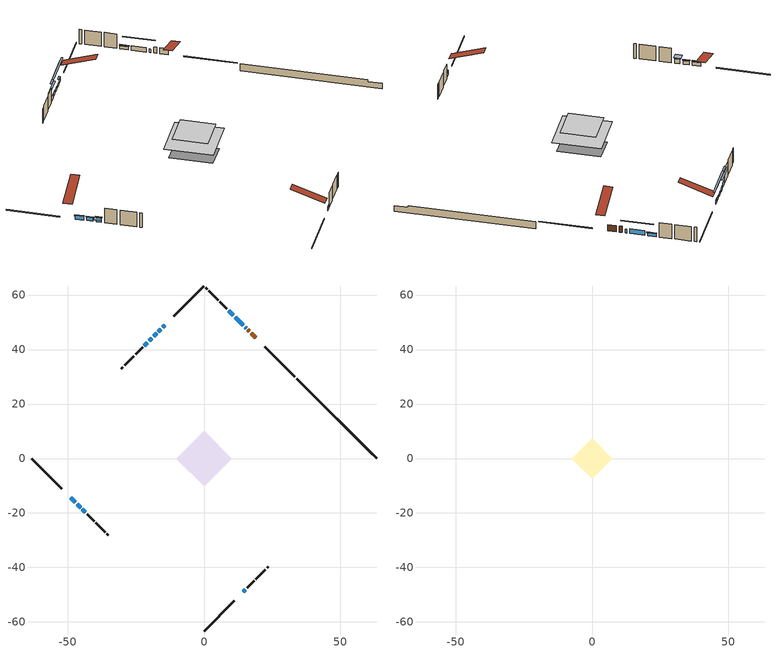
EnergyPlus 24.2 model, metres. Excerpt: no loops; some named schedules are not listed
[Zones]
conditioned space
 floor outside (Floor1 construction): -0.96,0 0,0.96 0.96,0 0,-0.96 z0.92
 floor adiabatic (AdiabaticFloorConstruction): -10.27,0 0,10.27 10.27,0 0,-10.27 z3.36
 floor foundation (Slab1 construction): -7.33,1.77 -1.77,7.33 7.33,-1.77 1.77,-7.33 z-1.52
 wall outside (RimJoist1 construction): 0,-63.33 11.13,-52.21 / -63.33,0 -52.21,-11.13 / 0,63.33 -11.13,52.21 / 33.36,29.97 22.24,41.09 z0.92:1.22
 wall outside (AdiabaticWallConstruction 1): 19.04,44.3 17.35,45.98 / 16.69,46.64 16.09,47.24 z0.92:2.95
 wall outside (AdiabaticWallConstruction): 15.44,47.89 15.14,48.19 / -14.33,49 -15.19,48.14 / 14.33,-49 15.19,-48.14 / -49,-14.33 -47.28,-16.05 / -46.62,-16.71 -45.33,-18 / -19.1,44.23 -20.15,43.18 z0.92:2.14; -15.85,47.48 -16.71,46.62 / -17.37,45.97 -18.45,44.89 z0.92:1.84; 14.48,48.85 11.47,51.87 / -20.81,42.52 -21.89,41.44 / -44.67,-18.66 -43.59,-19.74 z0.92:2.44; 10.81,52.52 9.08,54.25 z0.92:1.94
 wall outside (Wall1 construction): 15.85,-47.48 18.4,-44.93 / -42.94,-20.39 -40.38,-22.95 / -22.54,40.79 -25.1,38.23 / 8.43,54.9 5.87,57.46 z0.92:5.8
 wall outside (Wall2 construction): 19.06,-44.27 22.49,-40.85 / -39.73,-23.61 -36.3,-27.03 / -25.76,37.58 -29.18,34.15 / 5.22,58.12 1.79,61.54 z0.92:5.8
 wall outside (Wall3 construction): 23.14,-40.19 23.62,-39.71 / -35.64,-27.69 -35.17,-28.17 / -29.84,33.49 -30.32,33.02 / 1.13,62.2 0.66,62.68 z0.92:5.8
 wall foundation (FoundationWall1 construction): 34.02,29.31,-1.52 34.02,29.31,0.92 60.4,2.93,0.92 60.4,2.93,0.31 63.33,0,0.31 63.33,0,-1.52
 window (WindowConstruction 8): 15.44,47.9 15.14,48.19 z0.92:2.14
 window (WindowConstruction 4): -14.33,49 -15.19,48.14 z0.92:2.14
 window (WindowConstruction 5): 14.33,-49 15.19,-48.14 z0.92:2.14
 window (WindowConstruction 6): -49,-14.33 -47.28,-16.05 z0.92:2.14
 window (WindowConstruction 7): -46.62,-16.71 -45.33,-18 z0.92:2.14
 window (WindowConstruction 10): -15.85,47.48 -16.71,46.62 z0.92:1.83
 window (WindowConstruction 11): -17.37,45.97 -18.44,44.89 z0.92:1.83
 window (WindowConstruction 9): -19.1,44.23 -20.15,43.18 z0.92:2.14
 window (WindowConstruction): 14.48,48.85 11.47,51.87 z0.92:2.44
 window (WindowConstruction 1): -20.81,42.52 -21.89,41.45 z0.92:2.44
 window (WindowConstruction 2): -44.67,-18.66 -43.59,-19.74 z0.92:2.44
 window (WindowConstruction 3): 10.81,52.52 9.09,54.25 z0.92:1.93
 door (Door): 19.04,44.3 17.35,45.98 z0.92:2.95
 door (Door 1): 16.69,46.64 16.09,47.24 z0.92:2.95
 ceiling adiabatic (AdiabaticFloorConstruction): 0,-10.27 10.27,0 0,10.27 -10.27,0 z3.36
attic - vented
 floor to conditioned space (Floor2 construction Reversed): -7.36,0 0,7.36 7.36,0 0,-7.36 z5.8
 roof outside (Roof1 construction): 13.67,-49.66,5.8 6.5,-42.49,9.18 4.61,-44.38,9.18 11.78,-51.55,5.8; -49.66,-13.67,5.8 -42.49,-6.5,9.18 -44.38,-4.61,9.18 -51.55,-11.78,5.8; -13.67,49.66,5.8 -6.5,42.49,9.18 -4.61,44.38,9.18 -11.78,51.55,5.8; 19.69,43.64,5.8 12.52,36.47,9.18 14.41,34.58,9.18 21.58,41.75,5.8
shading: -15.33,48 -14.19,49.15 -14.48,49.44 -15.62,48.29 z2.34; 15.33,-48 14.19,-49.15 14.48,-49.44 15.62,-48.29 z2.34; -47.14,-16.2 -49.15,-14.19 -49.44,-14.48 -47.43,-16.49 z2.34; -45.19,-18.15 -46.76,-16.57 -47.06,-16.86 -45.48,-18.44 z2.34; -20.3,43.03 -12.25,51.08 -12.55,51.37 -20.59,43.32 z6.92; -22.04,41.29 -13.77,49.56 -14.06,49.85 -22.33,41.59 z6.92; 9.6,53.73 16.35,46.98 16.64,47.27 9.89,54.02 z5.08; -23.75,39.58 -18.94,44.39 -19.23,44.68 -24.04,39.87 z5.08; -43.38,-19.95 -44.88,-18.45 -46.18,-19.74 -44.68,-21.24 z2.74; 8.94,54.39 10.95,52.38 11.24,52.67 9.23,54.68 z2.14
[Building]
Building 1: Terrain=Suburbs
[Site:Location]
Edmonton Intl AP_AB: Latitude {deg}=53.31; Longitude {deg}=-113.58; Time Zone {hr}=-7; Elevation {m}=723; Keep Site Location Information=Yes
[Site:GroundTemperature:Shallow]
-1.56185, -3.61833, -3.78302, -2.80711, 1.11059, 5.01004, 8.39065, 10.5322, 10.7141, 8.97234, 5.67794, 1.89811
[Site:WaterMainsTemperature]
Calculation Method=Schedule; Temperature Schedule=mains temperature schedule
[Material] Roughness=Rough; Thermal Absorptance=0.9
Name | Thickness {m} | Conductivity {W/m-K} | Density {kg/m3} | Specific Heat {J/kg-K} | Solar Absorptance | Visible Absorptance
asphalt or fiberglass shingles | 0.00635 | 0.162714 | 1121.4 | 1465.45 | 0.4 | 0.4
ceiling loosefill ins | 0.338667 | 0.0480833 | 16.02 | 1046.75 | 0.7 | 0.7
ceiling stud and cavity | 0.1397 | 0.0828155 | 65.682 | 1177.47 | 0.7 | 0.7
concrete 4.0 in. | 0.1016 | 1.803125 | 2242.8 | 837.4 | 0.7 | 0.7
concrete 8.0 in. | 0.2032 | 1.803125 | 2242.8 | 837.4 | 0.7 | 0.7
door material | 0.04445 | 0.053851 | 512.64 | 1214.23 | 0.7 | 0.7
exterior vertical ins | 0.0460229 | 0.029427 | 32.04 | 1214.23 | 0.7 | 0.7
floor covering | 0.0127 | 0.0433444 | 54.468 | 1339.84 | 0.6 | 0.6
floor rigid ins; rim joist rigid ins; wall rigid ins | 0.051816 | 0.029427 | 32.04 | 1214.23 | 0.7 | 0.7
floor rigid ins 1; wall rigid ins 1 | 0.512978 | 0.029427 | 32.04 | 1214.23 | 0.7 | 0.7
floor stud and cavity | 0.1397 | 0.0902386 | 92.3553 | 1139.71 | 0.7 | 0.7
floor stud and cavity 1 | 0.1397 | 1.75129 | 37.0049 | 1207.88 | 0.7 | 0.7
furniture material conditioned space 1 | 0.1524 | 0.115458 | 640.8 | 1214.23 | 0.6 | 0.6
gypsum board | 0.0127 | 0.160291 | 801 | 837.4 | 0.6 | 0.6
gypsum board 1 | 0.0127 | 0.160291 | 801 | 837.4 | 0.7 | 0.7
osb sheathing 0.5 in. | 0.0127 | 0.115458 | 512.64 | 1214.23 | 0.7 | 0.7
osb sheathing 0.75 in. | 0.01905 | 0.115458 | 512.64 | 1214.23 | 0.7 | 0.7
osb sheathing 2.0 in. | 0.0508 | 0.115458 | 512.64 | 1214.23 | 0.7 | 0.7
rim joist stud and cavity | 0.0508 | 0.0413573 | 125.044 | 1163.47 | 0.6 | 0.6
wall stud and cavity | 0.1397 | 0.218567 | 139.0536 | 1170.24 | 0.7 | 0.7
wall stud and cavity 1 | 0.1397 | 0.216185 | 139.0536 | 1170.24 | 0.7 | 0.7
wall stud and cavity 2 | 0.1397 | 0.453384 | 139.0536 | 1170.24 | 0.7 | 0.7
wall stud and cavity 3 | 0.0889 | 0.380278 | 52.3479 | 1209.89 | 0.7 | 0.7
wall stud and cavity 4 | 0.0889 | 0.391764 | 83.0341 | 1211.67 | 0.7 | 0.7
wood siding | 0.0254 | 0.102417 | 544.68 | 1172.36 | 0.4 | 0.4
wood siding 1; wood siding 2; wood siding 3 | 0.0254 | 0.102417 | 544.68 | 1172.36 | 0.7 | 0.7
[WindowMaterial:SimpleGlazingSystem]
Name | U-Factor {W/m2-K} | Solar Heat Gain Coefficient
WindowMaterial | 1.60347 | 0.59
WindowMaterial 1 | 1.64265 | 0.58
WindowMaterial 10 | 2.97868 | 0.56
WindowMaterial 2 | 1.86125 | 0.5
WindowMaterial 3 | 1.70965 | 0.56
WindowMaterial 4 | 1.819799 | 0.51
WindowMaterial 5 | 2.02761 | 0.44
WindowMaterial 6 | 1.65457 | 0.57
WindowMaterial 7 | 3.30687 | 0.6
WindowMaterial 8 | 3.310274 | 0.62
WindowMaterial 9 | 2.99685 | 0.54
[Construction]
AdiabaticFloorConstruction: floor stud and cavity 1, floor rigid ins 1, osb sheathing 0.75 in., floor covering
AdiabaticWallConstruction: wood siding 2, wall rigid ins 1, wall stud and cavity 3, gypsum board
AdiabaticWallConstruction 1: wood siding 3, wall rigid ins 1, wall stud and cavity 3, gypsum board
Door; Door 1: door material
Floor1 construction: floor stud and cavity, floor rigid ins, osb sheathing 0.75 in., floor covering
Floor2 construction Reversed: gypsum board, ceiling stud and cavity, ceiling loosefill ins
FoundationWall1 construction: concrete 8.0 in., gypsum board 1
furniture construction conditioned space 1: furniture material conditioned space 1
PartitionWallConstruction: gypsum board, wall stud and cavity 4, gypsum board
RimJoist1 construction: wood siding 1, rim joist rigid ins, osb sheathing 2.0 in., rim joist stud and cavity
Roof1 construction: asphalt or fiberglass shingles
Slab1 construction: concrete 4.0 in.
Wall1 construction: wood siding, wall rigid ins, osb sheathing 0.5 in., wall stud and cavity, gypsum board
Wall2 construction: wood siding, wall rigid ins, osb sheathing 0.5 in., wall stud and cavity 1, gypsum board
Wall3 construction: wood siding, wall rigid ins, osb sheathing 0.5 in., wall stud and cavity 2, gypsum board
WindowConstruction: WindowMaterial
WindowConstruction 1; WindowConstruction 2: WindowMaterial 1
WindowConstruction 10: WindowMaterial 9
WindowConstruction 11: WindowMaterial 10
WindowConstruction 3: WindowMaterial 2
WindowConstruction 4: WindowMaterial 3
WindowConstruction 5: WindowMaterial 4
WindowConstruction 6: WindowMaterial 5
WindowConstruction 7: WindowMaterial 6
WindowConstruction 8: WindowMaterial 7
WindowConstruction 9: WindowMaterial 8
[Zone] Multiplier=1; Part of Total Floor Area=Yes
Name | Volume {m3}
attic - vented | 59.4171
conditioned space | 818.1
[Space]
Name | Zone | Volume {m3}
attic - vented 1 | attic - vented | 59.4171
conditioned space 1 | conditioned space | 818.1
[ZoneInfiltration:EffectiveLeakageArea]
infil attic - vented 1: Zone or Space=attic - vented 1; Schedule=Always On Discrete; Effective Air Leakage Area {cm2}=3767.65; Stack Coefficient=0.000234973; Wind Coefficient=1.03569e-05
[ZoneMixing]
whole house fan mix: Zone or Space=attic - vented; Schedule=Always On Continuous; Design Flow Rate Calculation Method=Flow/Zone; Design Flow Rate {m3/s}=0; Source Zone or Space=conditioned space
[SurfaceProperty:ExposedFoundationPerimeter]
Slab1: Exposed Perimeter Calculation Method=TotalExposedPerimeter; Total Exposed Perimeter {m}=41.452
[InternalMass] Zone or ZoneList=conditioned space; Space or SpaceList=conditioned space 1
Name | Construction | Surface Area {m2}
furniture mass conditioned space 1 | furniture construction conditioned space 1 | 125.56
partition wall mass | PartitionWallConstruction | 313.9
[Lights]
interior lighting: Zone or ZoneList or Space or SpaceList=conditioned space 1; Schedule=interior lighting schedule; Design Level Calculation Method=LightingLevel; Lighting Level {W}=343.2; Return Air Fraction=0; Fraction Radiant=0.6; Fraction Visible=0.2; Fraction Replaceable=1
[People]
occupants: Zone or ZoneList or Space or SpaceList=conditioned space 1; Number of People Schedule=occupants schedule; Number of People Calculation Method=People; Number of People=3; Fraction Radiant=0.314171; Sensible Heat Fraction=0.56303; Activity Level Schedule=occupants activity schedule; Carbon Dioxide Generation Rate {m3/s-W}=0; Enable ASHRAE 55 Comfort Warnings=No; Mean Radiant Temperature Calculation Type=EnclosureAveraged
[ElectricEquipment] Zone or ZoneList or Space or SpaceList=conditioned space 1; Design Level Calculation Method=EquipmentLevel
Name | Schedule | Design Level {W} | Fraction Latent | Fraction Radiant | Fraction Lost
clothes dryer | clothes dryer schedule | 140.772 | 0.015 | 0.081 | 0.85
clothes washer | clothes washer schedule | 32.1985 | 0.03 | 0.162 | 0.7
cooking range | cooking range schedule | 215.147 | 0.08 | 0.432 | 0.2
dishwasher | dishwasher schedule | 66.8632 | 0.3 | 0.18 | 0.4
fridge | fridge schedule | 72.9452 | 0 | 0.6 | 0
mech vent bath fan 0 | mech vent bath fan 0 schedule | 50.2 | 0 | 0 | 1
mech vent bath fan 1 | mech vent bath fan 1 schedule | 50.2 | 0 | 0 | 1
mech vent house fan | mech vent house fan schedule | 0 | 0 | 0 | 1
mech vent house fan cfis | mech vent house fan cfis schedule | 0 | 0 | 0 | 0
mech vent range fan 0 | mech vent range fan 0 schedule | 57 | 0 | 0 | 1
misc plug loads | misc plug loads schedule | 494.7 | 0.045 | 0.513 | 0.1
whole house fan | Always On Discrete | 0 | 0 | 0 | 1
[OtherEquipment] Zone or ZoneList or Space or SpaceList=conditioned space 1; Design Level Calculation Method=EquipmentLevel
Name | Fuel Type | Schedule | Design Level {W} | Fraction Latent | Fraction Radiant | Fraction Lost
clothes dryer 1 | Electricity | clothes dryer schedule | 0 | 0.015 | 0.081 | 0.85
cooking range 1 | Electricity | cooking range schedule | 0 | 0.08 | 0.432 | 0.2
general water use latent | None | general water use schedule | 62.594 | 1 | 0 | 0
general water use sensible | None | general water use schedule | -61.6891 | 0 | 0.6 | 0
mech vent house fan latent load | None | Always On Discrete | 0 | 1 | 0 | 0
mech vent house fan sensible load | None | Always On Discrete | 0 | 0 | 0 | 0
water heater energy adjustment1 | NaturalGas | Always On Discrete | 0.01 | 0 | 0 | 1
[ZoneInfiltration:DesignFlowRate] Zone or ZoneList or Space or SpaceList=conditioned space 1; Schedule=Always On Discrete; Design Flow Rate Calculation Method=Flow/Zone; Design Flow Rate {m3/s}=0
infil flow; natural vent flow; whole house fan flow
[Foundation:Kiva]
Foundation Kiva 1: Initial Indoor Air Temperature {C}=18; Wall Height Above Grade {m}=0.919978; Wall Depth Below Slab {m}=0.2032; Custom Block Material Name 1=exterior vertical ins; Custom Block Depth 1 {m}=2.43998; Custom Block X Position 1 {m}=0.2159; Custom Block Z Position 1 {m}=0
[Foundation:Kiva:Settings]
Soil Conductivity {W/m-K}=0.849921; Soil Density {kg/m3}=1842.3; Soil Specific Heat {J/kg-K}=418.7; Ground Solar Absorptivity=0.9; Ground Thermal Absorptivity=0.9; Ground Surface Roughness {m}=0.03; Far-Field Width {m}=40; Deep-Ground Boundary Condition=ZeroFlux; Deep-Ground Depth {m}=40; Minimum Cell Dimension {m}=0.2; Maximum Cell Growth Coefficient=3; Simulation Timestep=Timestep
[Exterior:Lights]
exterior lighting: Schedule=exterior lighting schedule; Design Level {W}=75.6
[Schedule:Constant]
Name | Hourly Value
Always On Continuous; mech vent house fan schedule; mech vent house fan cfis schedule; Always On Discrete | 1
occupants activity schedule | 117.228
fridge schedule | 0
[Schedule:Week:Daily]
interior lighting schedule Week Rule - Jan1-Jan27: interior lighting schedule day, interior lighting schedule day, interior lighting schedule day, interior lighting schedule day, interior lighting schedule day, interior lighting schedule day, interior lighting schedule day, interior lighting schedule default day, interior lighting schedule default day, interior lighting schedule default day, interior lighting schedule default day, interior lighting schedule default day
interior lighting schedule Week Rule - Jan28-Feb3: interior lighting schedule day, interior lighting schedule day, interior lighting schedule day, interior lighting schedule day, interior lighting schedule day 1, interior lighting schedule day 1, interior lighting schedule day 1, interior lighting schedule default day, interior lighting schedule default day, interior lighting schedule default day, interior lighting schedule default day, interior lighting schedule default day
interior lighting schedule Week Rule - Feb4-Feb24: interior lighting schedule day 1, interior lighting schedule day 1, interior lighting schedule day 1, interior lighting schedule day 1, interior lighting schedule day 1, interior lighting schedule day 1, interior lighting schedule day 1, interior lighting schedule default day, interior lighting schedule default day, interior lighting schedule default day, interior lighting schedule default day, interior lighting schedule default day
interior lighting schedule Week Rule - Feb25-Mar3: interior lighting schedule day 1, interior lighting schedule day 1, interior lighting schedule day 1, interior lighting schedule day 1, interior lighting schedule day 2, interior lighting schedule day 2, interior lighting schedule day 2, interior lighting schedule default day, interior lighting schedule default day, interior lighting schedule default day, interior lighting schedule default day, interior lighting schedule default day
interior lighting schedule Week Rule - Mar4-Mar31: interior lighting schedule day 2, interior lighting schedule day 2, interior lighting schedule day 2, interior lighting schedule day 2, interior lighting schedule day 2, interior lighting schedule day 2, interior lighting schedule day 2, interior lighting schedule default day, interior lighting schedule default day, interior lighting schedule default day, interior lighting schedule default day, interior lighting schedule default day
interior lighting schedule Week Rule - Apr1-Apr28: interior lighting schedule day 3, interior lighting schedule day 3, interior lighting schedule day 3, interior lighting schedule day 3, interior lighting schedule day 3, interior lighting schedule day 3, interior lighting schedule day 3, interior lighting schedule default day, interior lighting schedule default day, interior lighting schedule default day, interior lighting schedule default day, interior lighting schedule default day
interior lighting schedule Week Rule - Apr29-May5: interior lighting schedule day 3, interior lighting schedule day 3, interior lighting schedule day 4, interior lighting schedule day 4, interior lighting schedule day 4, interior lighting schedule day 4, interior lighting schedule day 4, interior lighting schedule default day, interior lighting schedule default day, interior lighting schedule default day, interior lighting schedule default day, interior lighting schedule default day
interior lighting schedule Week Rule - May6-May26: interior lighting schedule day 4, interior lighting schedule day 4, interior lighting schedule day 4, interior lighting schedule day 4, interior lighting schedule day 4, interior lighting schedule day 4, interior lighting schedule day 4, interior lighting schedule default day, interior lighting schedule default day, interior lighting schedule default day, interior lighting schedule default day, interior lighting schedule default day
interior lighting schedule Week Rule - May27-Jun2: interior lighting schedule day 4, interior lighting schedule day 4, interior lighting schedule day 4, interior lighting schedule day 4, interior lighting schedule day 4, interior lighting schedule day 5, interior lighting schedule day 5, interior lighting schedule default day, interior lighting schedule default day, interior lighting schedule default day, interior lighting schedule default day, interior lighting schedule default day
interior lighting schedule Week Rule - Jun3-Jun30: interior lighting schedule day 5, interior lighting schedule day 5, interior lighting schedule day 5, interior lighting schedule day 5, interior lighting schedule day 5, interior lighting schedule day 5, interior lighting schedule day 5, interior lighting schedule default day, interior lighting schedule default day, interior lighting schedule default day, interior lighting schedule default day, interior lighting schedule default day
interior lighting schedule Week Rule - Jul1-Jul28: interior lighting schedule day 6, interior lighting schedule day 6, interior lighting schedule day 6, interior lighting schedule day 6, interior lighting schedule day 6, interior lighting schedule day 6, interior lighting schedule day 6, interior lighting schedule default day, interior lighting schedule default day, interior lighting schedule default day, interior lighting schedule default day, interior lighting schedule default day
interior lighting schedule Week Rule - Jul29-Aug4: interior lighting schedule day 6, interior lighting schedule day 6, interior lighting schedule day 6, interior lighting schedule day 7, interior lighting schedule day 7, interior lighting schedule day 7, interior lighting schedule day 7, interior lighting schedule default day, interior lighting schedule default day, interior lighting schedule default day, interior lighting schedule default day, interior lighting schedule default day
interior lighting schedule Week Rule - Aug5-Aug25: interior lighting schedule day 7, interior lighting schedule day 7, interior lighting schedule day 7, interior lighting schedule day 7, interior lighting schedule day 7, interior lighting schedule day 7, interior lighting schedule day 7, interior lighting schedule default day, interior lighting schedule default day, interior lighting schedule default day, interior lighting schedule default day, interior lighting schedule default day
interior lighting schedule Week Rule - Aug26-Sep1: interior lighting schedule day 7, interior lighting schedule day 7, interior lighting schedule day 7, interior lighting schedule day 7, interior lighting schedule day 7, interior lighting schedule day 7, interior lighting schedule day 8, interior lighting schedule default day, interior lighting schedule default day, interior lighting schedule default day, interior lighting schedule default day, interior lighting schedule default day
interior lighting schedule Week Rule - Sep2-Sep29: interior lighting schedule day 8, interior lighting schedule day 8, interior lighting schedule day 8, interior lighting schedule day 8, interior lighting schedule day 8, interior lighting schedule day 8, interior lighting schedule day 8, interior lighting schedule default day, interior lighting schedule default day, interior lighting schedule default day, interior lighting schedule default day, interior lighting schedule default day
interior lighting schedule Week Rule - Sep30-Oct6: interior lighting schedule day 8, interior lighting schedule day 9, interior lighting schedule day 9, interior lighting schedule day 9, interior lighting schedule day 9, interior lighting schedule day 9, interior lighting schedule day 9, interior lighting schedule default day, interior lighting schedule default day, interior lighting schedule default day, interior lighting schedule default day, interior lighting schedule default day
interior lighting schedule Week Rule - Oct7-Oct27: interior lighting schedule day 9, interior lighting schedule day 9, interior lighting schedule day 9, interior lighting schedule day 9, interior lighting schedule day 9, interior lighting schedule day 9, interior lighting schedule day 9, interior lighting schedule default day, interior lighting schedule default day, interior lighting schedule default day, interior lighting schedule default day, interior lighting schedule default day
interior lighting schedule Week Rule - Oct28-Nov3: interior lighting schedule day 9, interior lighting schedule day 9, interior lighting schedule day 9, interior lighting schedule day 9, interior lighting schedule day 10, interior lighting schedule day 10, interior lighting schedule day 10, interior lighting schedule default day, interior lighting schedule default day, interior lighting schedule default day, interior lighting schedule default day, interior lighting schedule default day
interior lighting schedule Week Rule - Nov4-Nov24: interior lighting schedule day 10, interior lighting schedule day 10, interior lighting schedule day 10, interior lighting schedule day 10, interior lighting schedule day 10, interior lighting schedule day 10, interior lighting schedule day 10, interior lighting schedule default day, interior lighting schedule default day, interior lighting schedule default day, interior lighting schedule default day, interior lighting schedule default day
interior lighting schedule Week Rule - Nov25-Dec1: interior lighting schedule day 10, interior lighting schedule day 10, interior lighting schedule day 10, interior lighting schedule day 10, interior lighting schedule day 10, interior lighting schedule day 10, interior lighting schedule day 11, interior lighting schedule default day, interior lighting schedule default day, interior lighting schedule default day, interior lighting schedule default day, interior lighting schedule default day
interior lighting schedule Week Rule - Dec2-Dec31: interior lighting schedule day 11, interior lighting schedule day 11, interior lighting schedule day 11, interior lighting schedule day 11, interior lighting schedule day 11, interior lighting schedule day 11, interior lighting schedule day 11, interior lighting schedule default day, interior lighting schedule default day, interior lighting schedule default day, interior lighting schedule default day, interior lighting schedule default day
occupants schedule Week Rule - Jan1-Dec31: occupants schedule day, occupants schedule day, occupants schedule day, occupants schedule day, occupants schedule day, occupants schedule day, occupants schedule day, occupants schedule default day, occupants schedule default day, occupants schedule default day, occupants schedule default day, occupants schedule default day
clothes dryer schedule Week Rule - Jan1-Dec31: clothes dryer schedule day, clothes dryer schedule day, clothes dryer schedule day, clothes dryer schedule day, clothes dryer schedule day, clothes dryer schedule day, clothes dryer schedule day, clothes dryer schedule default day, clothes dryer schedule default day, clothes dryer schedule default day, clothes dryer schedule default day, clothes dryer schedule default day
clothes washer schedule Week Rule - Jan1-Dec31: clothes washer schedule day, clothes washer schedule day, clothes washer schedule day, clothes washer schedule day, clothes washer schedule day, clothes washer schedule day, clothes washer schedule day, clothes washer schedule default day, clothes washer schedule default day, clothes washer schedule default day, clothes washer schedule default day, clothes washer schedule default day
cooking range schedule Week Rule - Jan1-Dec31: cooking range schedule day, cooking range schedule day, cooking range schedule day, cooking range schedule day, cooking range schedule day, cooking range schedule day, cooking range schedule day, cooking range schedule default day, cooking range schedule default day, cooking range schedule default day, cooking range schedule default day, cooking range schedule default day
dishwasher schedule Week Rule - Jan1-Dec31: dishwasher schedule day, dishwasher schedule day, dishwasher schedule day, dishwasher schedule day, dishwasher schedule day, dishwasher schedule day, dishwasher schedule day, dishwasher schedule default day, dishwasher schedule default day, dishwasher schedule default day, dishwasher schedule default day, dishwasher schedule default day
mech vent bath fan 0 schedule Week Rule - Jan1-Dec31: mech vent bath fan 0 schedule day, mech vent bath fan 0 schedule day, mech vent bath fan 0 schedule day, mech vent bath fan 0 schedule day, mech vent bath fan 0 schedule day, mech vent bath fan 0 schedule day, mech vent bath fan 0 schedule day, mech vent bath fan 0 schedule default day, mech vent bath fan 0 schedule default day, mech vent bath fan 0 schedule default day, mech vent bath fan 0 schedule default day, mech vent bath fan 0 schedule default day
mech vent bath fan 1 schedule Week Rule - Jan1-Dec31: mech vent bath fan 1 schedule day, mech vent bath fan 1 schedule day, mech vent bath fan 1 schedule day, mech vent bath fan 1 schedule day, mech vent bath fan 1 schedule day, mech vent bath fan 1 schedule day, mech vent bath fan 1 schedule day, mech vent bath fan 1 schedule default day, mech vent bath fan 1 schedule default day, mech vent bath fan 1 schedule default day, mech vent bath fan 1 schedule default day, mech vent bath fan 1 schedule default day
mech vent range fan 0 schedule Week Rule - Jan1-Dec31: mech vent range fan 0 schedule day, mech vent range fan 0 schedule day, mech vent range fan 0 schedule day, mech vent range fan 0 schedule day, mech vent range fan 0 schedule day, mech vent range fan 0 schedule day, mech vent range fan 0 schedule day, mech vent range fan 0 schedule default day, mech vent range fan 0 schedule default day, mech vent range fan 0 schedule default day, mech vent range fan 0 schedule default day, mech vent range fan 0 schedule default day
misc plug loads schedule Week Rule - Jan1-Dec31: misc plug loads schedule day, misc plug loads schedule day, misc plug loads schedule day, misc plug loads schedule day, misc plug loads schedule day, misc plug loads schedule day, misc plug loads schedule day, misc plug loads schedule default day, misc plug loads schedule default day, misc plug loads schedule default day, misc plug loads schedule default day, misc plug loads schedule default day
general water use schedule Week Rule - Jan1-Dec31: general water use schedule day, general water use schedule day, general water use schedule day, general water use schedule day, general water use schedule day, general water use schedule day, general water use schedule day, general water use schedule default day, general water use schedule default day, general water use schedule default day, general water use schedule default day, general water use schedule default day
exterior lighting schedule Week Rule - Jan1-Jan27: exterior lighting schedule day, exterior lighting schedule day, exterior lighting schedule day, exterior lighting schedule day, exterior lighting schedule day, exterior lighting schedule day, exterior lighting schedule day, exterior lighting schedule default day, exterior lighting schedule default day, exterior lighting schedule default day, exterior lighting schedule default day, exterior lighting schedule default day
exterior lighting schedule Week Rule - Jan28-Feb3: exterior lighting schedule day, exterior lighting schedule day, exterior lighting schedule day, exterior lighting schedule day, exterior lighting schedule day 1, exterior lighting schedule day 1, exterior lighting schedule day 1, exterior lighting schedule default day, exterior lighting schedule default day, exterior lighting schedule default day, exterior lighting schedule default day, exterior lighting schedule default day
exterior lighting schedule Week Rule - Feb4-Feb24: exterior lighting schedule day 1, exterior lighting schedule day 1, exterior lighting schedule day 1, exterior lighting schedule day 1, exterior lighting schedule day 1, exterior lighting schedule day 1, exterior lighting schedule day 1, exterior lighting schedule default day, exterior lighting schedule default day, exterior lighting schedule default day, exterior lighting schedule default day, exterior lighting schedule default day
exterior lighting schedule Week Rule - Feb25-Mar3: exterior lighting schedule day 1, exterior lighting schedule day 1, exterior lighting schedule day 1, exterior lighting schedule day 1, exterior lighting schedule day 2, exterior lighting schedule day 2, exterior lighting schedule day 2, exterior lighting schedule default day, exterior lighting schedule default day, exterior lighting schedule default day, exterior lighting schedule default day, exterior lighting schedule default day
exterior lighting schedule Week Rule - Mar4-Mar31: exterior lighting schedule day 2, exterior lighting schedule day 2, exterior lighting schedule day 2, exterior lighting schedule day 2, exterior lighting schedule day 2, exterior lighting schedule day 2, exterior lighting schedule day 2, exterior lighting schedule default day, exterior lighting schedule default day, exterior lighting schedule default day, exterior lighting schedule default day, exterior lighting schedule default day
exterior lighting schedule Week Rule - Apr1-Apr28: exterior lighting schedule day 3, exterior lighting schedule day 3, exterior lighting schedule day 3, exterior lighting schedule day 3, exterior lighting schedule day 3, exterior lighting schedule day 3, exterior lighting schedule day 3, exterior lighting schedule default day, exterior lighting schedule default day, exterior lighting schedule default day, exterior lighting schedule default day, exterior lighting schedule default day
exterior lighting schedule Week Rule - Apr29-May5: exterior lighting schedule day 3, exterior lighting schedule day 3, exterior lighting schedule day 4, exterior lighting schedule day 4, exterior lighting schedule day 4, exterior lighting schedule day 4, exterior lighting schedule day 4, exterior lighting schedule default day, exterior lighting schedule default day, exterior lighting schedule default day, exterior lighting schedule default day, exterior lighting schedule default day
exterior lighting schedule Week Rule - May6-May26: exterior lighting schedule day 4, exterior lighting schedule day 4, exterior lighting schedule day 4, exterior lighting schedule day 4, exterior lighting schedule day 4, exterior lighting schedule day 4, exterior lighting schedule day 4, exterior lighting schedule default day, exterior lighting schedule default day, exterior lighting schedule default day, exterior lighting schedule default day, exterior lighting schedule default day
exterior lighting schedule Week Rule - May27-Jun2: exterior lighting schedule day 4, exterior lighting schedule day 4, exterior lighting schedule day 4, exterior lighting schedule day 4, exterior lighting schedule day 4, exterior lighting schedule day 5, exterior lighting schedule day 5, exterior lighting schedule default day, exterior lighting schedule default day, exterior lighting schedule default day, exterior lighting schedule default day, exterior lighting schedule default day
exterior lighting schedule Week Rule - Jun3-Jun30: exterior lighting schedule day 5, exterior lighting schedule day 5, exterior lighting schedule day 5, exterior lighting schedule day 5, exterior lighting schedule day 5, exterior lighting schedule day 5, exterior lighting schedule day 5, exterior lighting schedule default day, exterior lighting schedule default day, exterior lighting schedule default day, exterior lighting schedule default day, exterior lighting schedule default day
exterior lighting schedule Week Rule - Jul1-Jul28: exterior lighting schedule day 6, exterior lighting schedule day 6, exterior lighting schedule day 6, exterior lighting schedule day 6, exterior lighting schedule day 6, exterior lighting schedule day 6, exterior lighting schedule day 6, exterior lighting schedule default day, exterior lighting schedule default day, exterior lighting schedule default day, exterior lighting schedule default day, exterior lighting schedule default day
exterior lighting schedule Week Rule - Jul29-Aug4: exterior lighting schedule day 6, exterior lighting schedule day 6, exterior lighting schedule day 6, exterior lighting schedule day 7, exterior lighting schedule day 7, exterior lighting schedule day 7, exterior lighting schedule day 7, exterior lighting schedule default day, exterior lighting schedule default day, exterior lighting schedule default day, exterior lighting schedule default day, exterior lighting schedule default day
exterior lighting schedule Week Rule - Aug5-Aug25: exterior lighting schedule day 7, exterior lighting schedule day 7, exterior lighting schedule day 7, exterior lighting schedule day 7, exterior lighting schedule day 7, exterior lighting schedule day 7, exterior lighting schedule day 7, exterior lighting schedule default day, exterior lighting schedule default day, exterior lighting schedule default day, exterior lighting schedule default day, exterior lighting schedule default day
exterior lighting schedule Week Rule - Aug26-Sep1: exterior lighting schedule day 7, exterior lighting schedule day 7, exterior lighting schedule day 7, exterior lighting schedule day 7, exterior lighting schedule day 7, exterior lighting schedule day 7, exterior lighting schedule day 8, exterior lighting schedule default day, exterior lighting schedule default day, exterior lighting schedule default day, exterior lighting schedule default day, exterior lighting schedule default day
exterior lighting schedule Week Rule - Sep2-Sep29: exterior lighting schedule day 8, exterior lighting schedule day 8, exterior lighting schedule day 8, exterior lighting schedule day 8, exterior lighting schedule day 8, exterior lighting schedule day 8, exterior lighting schedule day 8, exterior lighting schedule default day, exterior lighting schedule default day, exterior lighting schedule default day, exterior lighting schedule default day, exterior lighting schedule default day
[Schedule:Year]
interior lighting schedule: interior lighting schedule Week Rule - Jan1-Jan27, 1, 1, 1, 27, interior lighting schedule Week Rule - Jan28-Feb3, 1, 28, 2, 3, interior lighting schedule Week Rule - Feb4-Feb24, 2, 4, 2, 24, interior lighting schedule Week Rule - Feb25-Mar3, 2, 25, 3, 3, interior lighting schedule Week Rule - Mar4-Mar31, 3, 4, 3, 31, interior lighting schedule Week Rule - Apr1-Apr28, 4, 1, 4, 28, interior lighting schedule Week Rule - Apr29-May5, 4, 29, 5, 5, interior lighting schedule Week Rule - May6-May26, 5, 6, 5, 26, interior lighting schedule Week Rule - May27-Jun2, 5, 27, 6, 2, interior lighting schedule Week Rule - Jun3-Jun30, 6, 3, 6, 30, interior lighting schedule Week Rule - Jul1-Jul28, 7, 1, 7, 28, interior lighting schedule Week Rule - Jul29-Aug4, 7, 29, 8, 4, interior lighting schedule Week Rule - Aug5-Aug25, 8, 5, 8, 25, interior lighting schedule Week Rule - Aug26-Sep1, 8, 26, 9, 1, interior lighting schedule Week Rule - Sep2-Sep29, 9, 2, 9, 29, interior lighting schedule Week Rule - Sep30-Oct6, 9, 30, 10, 6, interior lighting schedule Week Rule - Oct7-Oct27, 10, 7, 10, 27, interior lighting schedule Week Rule - Oct28-Nov3, 10, 28, 11, 3, interior lighting schedule Week Rule - Nov4-Nov24, 11, 4, 11, 24, interior lighting schedule Week Rule - Nov25-Dec1, 11, 25, 12, 1, interior lighting schedule Week Rule - Dec2-Dec31, 12, 2, 12, 31
occupants schedule: occupants schedule Week Rule - Jan1-Dec31, 1, 1, 12, 31
clothes dryer schedule: clothes dryer schedule Week Rule - Jan1-Dec31, 1, 1, 12, 31
clothes washer schedule: clothes washer schedule Week Rule - Jan1-Dec31, 1, 1, 12, 31
cooking range schedule: cooking range schedule Week Rule - Jan1-Dec31, 1, 1, 12, 31
dishwasher schedule: dishwasher schedule Week Rule - Jan1-Dec31, 1, 1, 12, 31
mech vent bath fan 0 schedule: mech vent bath fan 0 schedule Week Rule - Jan1-Dec31, 1, 1, 12, 31
mech vent bath fan 1 schedule: mech vent bath fan 1 schedule Week Rule - Jan1-Dec31, 1, 1, 12, 31
mech vent range fan 0 schedule: mech vent range fan 0 schedule Week Rule - Jan1-Dec31, 1, 1, 12, 31
misc plug loads schedule: misc plug loads schedule Week Rule - Jan1-Dec31, 1, 1, 12, 31
general water use schedule: general water use schedule Week Rule - Jan1-Dec31, 1, 1, 12, 31
exterior lighting schedule: exterior lighting schedule Week Rule - Jan1-Jan27, 1, 1, 1, 27, exterior lighting schedule Week Rule - Jan28-Feb3, 1, 28, 2, 3, exterior lighting schedule Week Rule - Feb4-Feb24, 2, 4, 2, 24, exterior lighting schedule Week Rule - Feb25-Mar3, 2, 25, 3, 3, exterior lighting schedule Week Rule - Mar4-Mar31, 3, 4, 3, 31, exterior lighting schedule Week Rule - Apr1-Apr28, 4, 1, 4, 28, exterior lighting schedule Week Rule - Apr29-May5, 4, 29, 5, 5, exterior lighting schedule Week Rule - May6-May26, 5, 6, 5, 26, exterior lighting schedule Week Rule - May27-Jun2, 5, 27, 6, 2, exterior lighting schedule Week Rule - Jun3-Jun30, 6, 3, 6, 30, exterior lighting schedule Week Rule - Jul1-Jul28, 7, 1, 7, 28, exterior lighting schedule Week Rule - Jul29-Aug4, 7, 29, 8, 4, exterior lighting schedule Week Rule - Aug5-Aug25, 8, 5, 8, 25, exterior lighting schedule Week Rule - Aug26-Sep1, 8, 26, 9, 1, exterior lighting schedule Week Rule - Sep2-Sep29, 9, 2, 9, 29, exterior lighting schedule Week Rule - Sep30-Oct6, 9, 30, 10, 6, exterior lighting schedule Week Rule - Oct7-Oct27, 10, 7, 10, 27, exterior lighting schedule Week Rule - Oct28-Nov3, 10, 28, 11, 3, exterior lighting schedule Week Rule - Nov4-Nov24, 11, 4, 11, 24, exterior lighting schedule Week Rule - Nov25-Dec1, 11, 25, 12, 1, exterior lighting schedule Week Rule - Dec2-Dec31, 12, 2, 12, 31
[Schedule:Compact]
mains temperature schedule: Through: 01/01, For: AllDays, Until: 24:00, 3.97167, Through: 01/02, For: AllDays, Until: 24:00, 3.90778, Through: 01/03, For: AllDays, Until: 24:00, 3.84556, Through: 01/04, For: AllDays, Until: 24:00, 3.78389, Through: 01/05, For: AllDays, Until: 24:00, 3.72278, Through: 01/06, For: AllDays, Until: 24:00, 3.66278, Through: 01/07, For: AllDays, Until: 24:00, 3.60389, Through: 01/08, For: AllDays, Until: 24:00, 3.54556, Through: 01/09, For: AllDays, Until: 24:00, 3.48833, Through: 01/10, For: AllDays, Until: 24:00, 3.43167, Through: 01/11, For: AllDays, Until: 24:00, 3.37611, Through: 01/12, For: AllDays, Until: 24:00, 3.32167, Through: 01/13, For: AllDays, Until: 24:00, 3.26833, Through: 01/14, For: AllDays, Until: 24:00, 3.21556, Through: 01/15, For: AllDays, Until: 24:00, 3.16444, Through: 01/16, For: AllDays, Until: 24:00, 3.11389, Through: 01/17, For: AllDays, Until: 24:00, 3.06444, Through: 01/18, For: AllDays, Until: 24:00, 3.01611, Through: 01/19, For: AllDays, Until: 24:00, 2.96889, Through: 01/20, For: AllDays, Until: 24:00, 2.92278, Through: 01/21, For: AllDays, Until: 24:00, 2.87722, Through: 01/22, For: AllDays, Until: 24:00, 2.83333, Through: 01/23, For: AllDays, Until: 24:00, 2.79056, Through: 01/24, For: AllDays, Until: 24:00, 2.74889, Through: 01/25, For: AllDays, Until: 24:00, 2.70833, Through: 01/26, For: AllDays, Until: 24:00, 2.66889, Through: 01/27, For: AllDays, Until: 24:00, 2.63056, Through: 01/28, For: AllDays, Until: 24:00, 2.59333, Through: 01/29, For: AllDays, Until: 24:00, 2.55778, Through: 01/30, For: AllDays, Until: 24:00, 2.52278, Through: 01/31, For: AllDays, Until: 24:00, 2.48944, Through: 02/01, For: AllDays, Until: 24:00, 2.45722, Through: 02/02, For: AllDays, Until: 24:00, 2.42611, Through: 02/03, For: AllDays, Until: 24:00, 2.39667, Through: 02/04, For: AllDays, Until: 24:00, 2.36833, Through: 02/05, For: AllDays, Until: 24:00, 2.34111, Through: 02/06, For: AllDays, Until: 24:00, 2.315, Through: 02/07, For: AllDays, Until: 24:00, 2.29056, Through: 02/08, For: AllDays, Until: 24:00, 2.26722, Through: 02/09, For: AllDays, Until: 24:00, 2.245, Through: 02/10, For: AllDays, Until: 24:00, 2.22444, Through: 02/11, For: AllDays, Until: 24:00, 2.20444, Through: 02/12, For: AllDays, Until: 24:00, 2.18667, Through: 02/13, For: AllDays, Until: 24:00, 2.17, Through: 02/14, For: AllDays, Until: 24:00, 2.15444, Through: 02/15, For: AllDays, Until: 24:00, 2.14, Through: 02/16, For: AllDays, Until: 24:00, 2.12722, Through: 02/17, For: AllDays, Until: 24:00, 2.11556, Through: 02/18, For: AllDays, Until: 24:00, 2.10556, Through: 02/19, For: AllDays, Until: 24:00, 2.09667, Through: 02/20, For: AllDays, Until: 24:00, 2.08889, Through: 02/21, For: AllDays, Until: 24:00, 2.08278, Through: 02/22, For: AllDays, Until: 24:00, 2.07833, Through: 02/23, For: AllDays, Until: 24:00, 2.07444, Through: 02/24, For: AllDays, Until: 24:00, 2.07278, Through: 02/25, For: AllDays, Until: 24:00, 2.07167, Through: 02/26, For: AllDays, Until: 24:00, 2.07222, Through: 02/27, For: AllDays, Until: 24:00, 2.07444, Through: 02/28, For: AllDays, Until: 24:00, 2.07778, Through: 03/01, For: AllDays, Until: 24:00, 2.08222, Through: 03/02, For: AllDays, Until: 24:00, 2.08833, Through: 03/03, For: AllDays, Until: 24:00, 2.09556, Through: 03/04, For: AllDays, Until: 24:00, 2.10444, Through: 03/05, For: AllDays, Until: 24:00, 2.11444, Through: 03/06, For: AllDays, Until: 24:00, 2.12556, Through: 03/07, For: AllDays, Until: 24:00, 2.13833, Through: 03/08, For: AllDays, Until: 24:00, 2.15278, Through: 03/09, For: AllDays, Until: 24:00, 2.16778, Through: 03/10, For: AllDays, Until: 24:00, 2.18444, Through: 03/11, For: AllDays, Until: 24:00, 2.20278, Through: 03/12, For: AllDays, Until: 24:00, 2.22167, Through: 03/13, For: AllDays, Until: 24:00, 2.24278, Through: 03/14, For: AllDays, Until: 24:00, 2.26444, Through: 03/15, For: AllDays, Until: 24:00, 2.28778, Through: 03/16, For: AllDays, Until: 24:00, 2.31222, Through: 03/17, For: AllDays, Until: 24:00, 2.33778, Through: 03/18, For: AllDays, Until: 24:00, 2.365, Through: 03/19, For: AllDays, Until: 24:00, 2.39333, Through: 03/20, For: AllDays, Until: 24:00, 2.42278, Through: 03/21, For: AllDays, Until: 24:00, 2.45389, Through: 03/22, For: AllDays, Until: 24:00, 2.48611, Through: 03/23, For: AllDays, Until: 24:00, 2.51889, Through: 03/24, For: AllDays, Until: 24:00, 2.55389, Through: 03/25, For: AllDays, Until: 24:00, 2.58944, Through: 03/26, For: AllDays, Until: 24:00, 2.62611, Through: 03/27, For: AllDays, Until: 24:00, 2.66444, Through: 03/28, For: AllDays, Until: 24:00, 2.70389, Through: 03/29, For: AllDays, Until: 24:00, 2.74389, Through: 03/30, For: AllDays, Until: 24:00, 2.78556, Through: 03/31, For: AllDays, Until: 24:00, 2.82833, Through: 04/01, For: AllDays, Until: 24:00, 2.87222, Through: 04/02, For: AllDays, Until: 24:00, 2.91722, Through: 04/03, For: AllDays, Until: 24:00, 2.96333, Through: 04/04, For: AllDays, Until: 24:00, 3.01056, Through: 04/05, For: AllDays, Until: 24:00, 3.05889, Through: 04/06, For: AllDays, Until: 24:00, 3.10833, Through: 04/07, For: AllDays, Until: 24:00, 3.15833, Through: 04/08, For: AllDays, Until: 24:00, 3.21, Through: 04/09, For: AllDays, Until: 24:00, 3.26222, Through: 04/10, For: AllDays, Until: 24:00, 3.31556, Through: 04/11, For: AllDays, Until: 24:00, 3.37, Through: 04/12, For: AllDays, Until: 24:00, 3.42556, Through: 04/13, For: AllDays, Until: 24:00, 3.48167, Through: 04/14, For: AllDays, Until: 24:00, 3.53889, Through: 04/15, For: AllDays, Until: 24:00, 3.59722, Through: 04/16, For: AllDays, Until: 24:00, 3.65611, Through: 04/17, For: AllDays, Until: 24:00, 3.71611, Through: 04/18, For: AllDays, Until: 24:00, 3.77667, Through: 04/19, For: AllDays, Until: 24:00, 3.83833, Through: 04/20, For: AllDays, Until: 24:00, 3.90111, Through: 04/21, For: AllDays, Until: 24:00, 3.96444, Through: 04/22, For: AllDays, Until: 24:00, 4.02833, Through: 04/23, For: AllDays, Until: 24:00, 4.09333, Through: 04/24, For: AllDays, Until: 24:00, 4.15889, Through: 04/25, For: AllDays, Until: 24:00, 4.225, Through: 04/26, For: AllDays, Until: 24:00, 4.29222, Through: 04/27, For: AllDays, Until: 24:00, 4.36, Through: 04/28, For: AllDays, Until: 24:00, 4.42833, Through: 04/29, For: AllDays, Until: 24:00, 4.49722, Through: 04/30, For: AllDays, Until: 24:00, 4.56667, Through: 05/01, For: AllDays, Until: 24:00, 4.63722, Through: 05/02, For: AllDays, Until: 24:00, 4.70833, Through: 05/03, For: AllDays, Until: 24:00, 4.77944, Through: 05/04, For: AllDays, Until: 24:00, 4.85167, Through: 05/05, For: AllDays, Until: 24:00, 4.92389, Through: 05/06, For: AllDays, Until: 24:00, 4.99722, Through: 05/07, For: AllDays, Until: 24:00, 5.07056, Through: 05/08, For: AllDays, Until: 24:00, 5.145, Through: 05/09, For: AllDays, Until: 24:00, 5.21944, Through: 05/10, For: AllDays, Until: 24:00, 5.29389, Through: 05/11, For: AllDays, Until: 24:00, 5.36944, Through: 05/12, For: AllDays, Until: 24:00, 5.445, Through: 05/13, For: AllDays, Until: 24:00, 5.52111, Through: 05/14, For: AllDays, Until: 24:00, 5.59722, Through: 05/15, For: AllDays, Until: 24:00, 5.67389, Through: 05/16, For: AllDays, Until: 24:00, 5.75056, Through: 05/17, For: AllDays, Until: 24:00, 5.82778, Through: 05/18, For: AllDays, Until: 24:00, 5.90556, Through: 05/19, For: AllDays, Until: 24:00, 5.98278, Through: 05/20, For: AllDays, Until: 24:00, 6.06056, Through: 05/21, For: AllDays, Until: 24:00, 6.13889, Through: 05/22, For: AllDays, Until: 24:00, 6.21667, Through: 05/23, For: AllDays, Until: 24:00, 6.295, Through: 05/24, For: AllDays, Until: 24:00, 6.37333, Through: 05/25, For: AllDays, Until: 24:00, 6.45222, Through: 05/26, For: AllDays, Until: 24:00, 6.53056, Through: 05/27, For: AllDays, Until: 24:00, 6.60889, Through: 05/28, For: AllDays, Until: 24:00, 6.68778, Through: 05/29, For: AllDays, Until: 24:00, 6.76611, Through: 05/30, For: AllDays, Until: 24:00, 6.84444, Through: 05/31, For: AllDays, Until: 24:00, 6.92278, Through: 06/01, For: AllDays, Until: 24:00, 7.00111, Through: 06/02, For: AllDays, Until: 24:00, 7.07944, Through: 06/03, For: AllDays, Until: 24:00, 7.15778, Through: 06/04, For: AllDays, Until: 24:00, 7.23556, Through: 06/05, For: AllDays, Until: 24:00, 7.31333, Through: 06/06, For: AllDays, Until: 24:00, 7.39056, Through: 06/07, For: AllDays, Until: 24:00, 7.46833, Through: 06/08, For: AllDays, Until: 24:00, 7.545, Through: 06/09, For: AllDays, Until: 24:00, 7.62222, Through: 06/10, For: AllDays, Until: 24:00, 7.69833, Through: 06/11, For: AllDays, Until: 24:00, 7.775, Through: 06/12, For: AllDays, Until: 24:00, 7.85056, Through: 06/13, For: AllDays, Until: 24:00, 7.92611, Through: 06/14, For: AllDays, Until: 24:00, 8.00111, Through: 06/15, For: AllDays, Until: 24:00, 8.07611, Through: 06/16, For: AllDays, Until: 24:00, 8.15056, Through: 06/17, For: AllDays, Until: 24:00, 8.22389, Through: 06/18, For: AllDays, Until: 24:00, 8.29778, Through: 06/19, For: AllDays, Until: 24:00, 8.37056, Through: 06/20, For: AllDays, Until: 24:00, 8.44278, Through: 06/21, For: AllDays, Until: 24:00, 8.51444, Through: 06/22, For: AllDays, Until: 24:00, 8.58611, Through: 06/23, For: AllDays, Until: 24:00, 8.65667, Through: 06/24, For: AllDays, Until: 24:00, 8.72667, Through: 06/25, For: AllDays, Until: 24:00, 8.79611, Through: 06/26, For: AllDays, Until: 24:00, 8.865, Through: 06/27, For: AllDays, Until: 24:00, 8.93333, Through: 06/28, For: AllDays, Until: 24:00, 9.00056, Through: 06/29, For: AllDays, Until: 24:00, 9.06778, Through: 06/30, For: AllDays, Until: 24:00, 9.13333, Through: 07/01, For: AllDays, Until: 24:00, 9.19889, Through: 07/02, For: AllDays, Until: 24:00, 9.26333, Through: 07/03, For: AllDays, Until: 24:00, 9.32722, Through: 07/04, For: AllDays, Until: 24:00, 9.39056, Through: 07/05, For: AllDays, Until: 24:00, 9.45278, Through: 07/06, For: AllDays, Until: 24:00, 9.51389, Through: 07/07, For: AllDays, Until: 24:00, 9.57444, Through: 07/08, For: AllDays, Until: 24:00, 9.63389, Through: 07/09, For: AllDays, Until: 24:00, 9.69278, Through: 07/10, For: AllDays, Until: 24:00, 9.75056, Through: 07/11, For: AllDays, Until: 24:00, 9.80778, Through: 07/12, For: AllDays, Until: 24:00, 9.86333, Through: 07/13, For: AllDays, Until: 24:00, 9.91833, Through: 07/14, For: AllDays, Until: 24:00, 9.97278, Through: 07/15, For: AllDays, Until: 24:00, 10.0256, Through: 07/16, For: AllDays, Until: 24:00, 10.0778, Through: 07/17, For: AllDays, Until: 24:00, 10.1289, Through: 07/18, For: AllDays, Until: 24:00, 10.1789, Through: 07/19, For: AllDays, Until: 24:00, 10.2278, Through: 07/20, For: AllDays, Until: 24:00, 10.2756, Through: 07/21, For: AllDays, Until: 24:00, 10.3222, Through: 07/22, For: AllDays, Until: 24:00, 10.3683, Through: 07/23, For: AllDays, Until: 24:00, 10.4128, Through: 07/24, For: AllDays, Until: 24:00, 10.4561, Through: 07/25, For: AllDays, Until: 24:00, 10.4989, Through: 07/26, For: AllDays, Until: 24:00, 10.54, Through: 07/27, For: AllDays, Until: 24:00, 10.58, Through: 07/28, For: AllDays, Until: 24:00, 10.6189, Through: 07/29, For: AllDays, Until: 24:00, 10.6567, Through: 07/30, For: AllDays, Until: 24:00, 10.6928, Through: 07/31, For: AllDays, Until: 24:00, 10.7283, Through: 08/01, For: AllDays, Until: 24:00, 10.7622, Through: 08/02, For: AllDays, Until: 24:00, 10.7956, Through: 08/03, For: AllDays, Until: 24:00, 10.8272, Through: 08/04, For: AllDays, Until: 24:00, 10.8572, Through: 08/05, For: AllDays, Until: 24:00, 10.8867, Through: 08/06, For: AllDays, Until: 24:00, 10.9144, Through: 08/07, For: AllDays, Until: 24:00, 10.9411, Through: 08/08, For: AllDays, Until: 24:00, 10.9667, Through: 08/09, For: AllDays, Until: 24:00, 10.9906, Through: 08/10, For: AllDays, Until: 24:00, 11.0133, Through: 08/11, For: AllDays, Until: 24:00, 11.035, Through: 08/12, For: AllDays, Until: 24:00, 11.055, Through: 08/13, For: AllDays, Until: 24:00, 11.0739, Through: 08/14, For: AllDays, Until: 24:00, 11.0917, Through: 08/15, For: AllDays, Until: 24:00, 11.1078, Through: 08/16, For: AllDays, Until: 24:00, 11.1228, Through: 08/17, For: AllDays, Until: 24:00, 11.1361, Through: 08/18, For: AllDays, Until: 24:00, 11.1483, Through: 08/19, For: AllDays, Until: 24:00, 11.1594, Through: 08/20, For: AllDays, Until: 24:00, 11.1689, Through: 08/21, For: AllDays, Until: 24:00, 11.1772, Through: 08/22, For: AllDays, Until: 24:00, 11.1844, Through: 08/23, For: AllDays, Until: 24:00, 11.19, Through: 08/24, For: AllDays, Until: 24:00, 11.1939, Through: 08/25, For: AllDays, Until: 24:00, 11.1967, Through: 08/26, For: AllDays, Until: 24:00, 11.1983, Through: 08/27, For: AllDays, Until: 24:00, 11.1983, Through: 08/28, For: AllDays, Until: 24:00, 11.1972, Through: 08/29, For: AllDays, Until: 24:00, 11.195, Through: 08/30, For: AllDays, Until: 24:00, 11.1911, Through: 08/31, For: AllDays, Until: 24:00, 11.1856, Through: 09/01, For: AllDays, Until: 24:00, 11.1789, Through: 09/02, For: AllDays, Until: 24:00, 11.1711, Through: 09/03, For: AllDays, Until: 24:00, 11.1617, Through: 09/04, For: AllDays, Until: 24:00, 11.1511, Through: 09/05, For: AllDays, Until: 24:00, 11.1394, Through: 09/06, For: AllDays, Until: 24:00, 11.1261, Through: 09/07, For: AllDays, Until: 24:00, 11.1111, Through: 09/08, For: AllDays, Until: 24:00, 11.0956, Through: 09/09, For: AllDays, Until: 24:00, 11.0778, Through: 09/10, For: AllDays, Until: 24:00, 11.0594, Through: 09/11, For: AllDays, Until: 24:00, 11.0394, Through: 09/12, For: AllDays, Until: 24:00, 11.0183, Through: 09/13, For: AllDays, Until: 24:00, 10.9961, Through: 09/14, For: AllDays, Until: 24:00, 10.9722, Through: 09/15, For: AllDays, Until: 24:00, 10.9472, Through: 09/16, For: AllDays, Until: 24:00, 10.9206, Through: 09/17, For: AllDays, Until: 24:00, 10.8928, Through: 09/18, For: AllDays, Until: 24:00, 10.8639, Through: 09/19, For: AllDays, Until: 24:00, 10.8339, Through: 09/20, For: AllDays, Until: 24:00, 10.8028, Through: 09/21, For: AllDays, Until: 24:00, 10.77, Through: 09/22, For: AllDays, Until: 24:00, 10.7361, Through: 09/23, For: AllDays, Until: 24:00, 10.7011, Through: 09/24, For: AllDays, Until: 24:00, 10.665, Through: 09/25, For: AllDays, Until: 24:00, 10.6272, Through: 09/26, For: AllDays, Until: 24:00, 10.5889, Through: 09/27, For: AllDays, Until: 24:00, 10.5489, Through: 09/28, For: AllDays, Until: 24:00, 10.5078, Through: 09/29, For: AllDays, Until: 24:00, 10.4661, Through: 09/30, For: AllDays, Until: 24:00, 10.4228, Through: 10/01, For: AllDays, Until: 24:00, 10.3783, Through: 10/02, For: AllDays, Until: 24:00, 10.3328, Through: 10/03, For: AllDays, Until: 24:00, 10.2861, Through: 10/04, For: AllDays, Until: 24:00, 10.2383, Through: 10/05, For: AllDays, Until: 24:00, 10.19, Through: 10/06, For: AllDays, Until: 24:00, 10.14, Through: 10/07, For: AllDays, Until: 24:00, 10.0894, Through: 10/08, For: AllDays, Until: 24:00, 10.0372, Through: 10/09, For: AllDays, Until: 24:00, 9.98444, Through: 10/10, For: AllDays, Until: 24:00, 9.93056, Through: 10/11, For: AllDays, Until: 24:00, 9.87611, Through: 10/12, For: AllDays, Until: 24:00, 9.82, Through: 10/13, For: AllDays, Until: 24:00, 9.76333, Through: 10/14, For: AllDays, Until: 24:00, 9.70611, Through: 10/15, For: AllDays, Until: 24:00, 9.64722, Through: 10/16, For: AllDays, Until: 24:00, 9.58778, Through: 10/17, For: AllDays, Until: 24:00, 9.52778, Through: 10/18, For: AllDays, Until: 24:00, 9.46667, Through: 10/19, For: AllDays, Until: 24:00, 9.40444, Through: 10/20, For: AllDays, Until: 24:00, 9.34167, Through: 10/21, For: AllDays, Until: 24:00, 9.27778, Through: 10/22, For: AllDays, Until: 24:00, 9.21333, Through: 10/23, For: AllDays, Until: 24:00, 9.14833, Through: 10/24, For: AllDays, Until: 24:00, 9.08222, Through: 10/25, For: AllDays, Until: 24:00, 9.01556, Through: 10/26, For: AllDays, Until: 24:00, 8.94833, Through: 10/27, For: AllDays, Until: 24:00, 8.88056, Through: 10/28, For: AllDays, Until: 24:00, 8.81167, Through: 10/29, For: AllDays, Until: 24:00, 8.74222, Through: 10/30, For: AllDays, Until: 24:00, 8.67222, Through: 10/31, For: AllDays, Until: 24:00, 8.60167, Through: 11/01, For: AllDays, Until: 24:00, 8.53056, Through: 11/02, For: AllDays, Until: 24:00, 8.45889, Through: 11/03, For: AllDays, Until: 24:00, 8.38667, Through: 11/04, For: AllDays, Until: 24:00, 8.31389, Through: 11/05, For: AllDays, Until: 24:00, 8.24056, Through: 11/06, For: AllDays, Until: 24:00, 8.16667, Through: 11/07, For: AllDays, Until: 24:00, 8.09278, Through: 11/08, For: AllDays, Until: 24:00, 8.01833, Through: 11/09, For: AllDays, Until: 24:00, 7.94278, Through: 11/10, For: AllDays, Until: 24:00, 7.86778, Through: 11/11, For: AllDays, Until: 24:00, 7.79167, Through: 11/12, For: AllDays, Until: 24:00, 7.71556, Through: 11/13, For: AllDays, Until: 24:00, 7.63944, Through: 11/14, For: AllDays, Until: 24:00, 7.56222, Through: 11/15, For: AllDays, Until: 24:00, 7.48556, Through: 11/16, For: AllDays, Until: 24:00, 7.40833, Through: 11/17, For: AllDays, Until: 24:00, 7.33056, Through: 11/18, For: AllDays, Until: 24:00, 7.25278, Through: 11/19, For: AllDays, Until: 24:00, 7.175, Through: 11/20, For: AllDays, Until: 24:00, 7.09722, Through: 11/21, For: AllDays, Until: 24:00, 7.01889, Through: 11/22, For: AllDays, Until: 24:00, 6.94056, Through: 11/23, For: AllDays, Until: 24:00, 6.86222, Through: 11/24, For: AllDays, Until: 24:00, 6.78389, Through: 11/25, For: AllDays, Until: 24:00, 6.705, Through: 11/26, For: AllDays, Until: 24:00, 6.62667, Through: 11/27, For: AllDays, Until: 24:00, 6.54833, Through: 11/28, For: AllDays, Until: 24:00, 6.46944, Through: 11/29, For: AllDays, Until: 24:00, 6.39111, Through: 11/30, For: AllDays, Until: 24:00, 6.31278, Through: 12/01, For: AllDays, Until: 24:00, 6.23444, Through: 12/02, For: AllDays, Until: 24:00, 6.15611, Through: 12/03, For: AllDays, Until: 24:00, 6.07833, Through: 12/04, For: AllDays, Until: 24:00, 6.00056, Through: 12/05, For: AllDays, Until: 24:00, 5.92278, Through: 12/06, For: AllDays, Until: 24:00, 5.84556, Through: 12/07, For: AllDays, Until: 24:00, 5.76833, Through: 12/08, For: AllDays, Until: 24:00, 5.69111, Through: 12/09, For: AllDays, Until: 24:00, 5.61444, Through: 12/10, For: AllDays, Until: 24:00, 5.53778, Through: 12/11, For: AllDays, Until: 24:00, 5.46222, Through: 12/12, For: AllDays, Until: 24:00, 5.38611, Through: 12/13, For: AllDays, Until: 24:00, 5.31111, Through: 12/14, For: AllDays, Until: 24:00, 5.23611, Through: 12/15, For: AllDays, Until: 24:00, 5.16167, Through: 12/16, For: AllDays, Until: 24:00, 5.08722, Through: 12/17, For: AllDays, Until: 24:00, 5.01389, Through: 12/18, For: AllDays, Until: 24:00, 4.94056, Through: 12/19, For: AllDays, Until: 24:00, 4.86778, Through: 12/20, For: AllDays, Until: 24:00, 4.79556, Through: 12/21, For: AllDays, Until: 24:00, 4.72389, Through: 12/22, For: AllDays, Until: 24:00, 4.65333, Through: 12/23, For: AllDays, Until: 24:00, 4.58278, Through: 12/24, For: AllDays, Until: 24:00, 4.51278, Through: 12/25, For: AllDays, Until: 24:00, 4.44389, Through: 12/26, For: AllDays, Until: 24:00, 4.375, Through: 12/27, For: AllDays, Until: 24:00, 4.30722, Through: 12/28, For: AllDays, Until: 24:00, 4.24, Through: 12/29, For: AllDays, Until: 24:00, 4.17333, Through: 12/30, For: AllDays, Until: 24:00, 4.10778, Through: 12/31, For: AllDays, Until: 24:00, 4.04278
